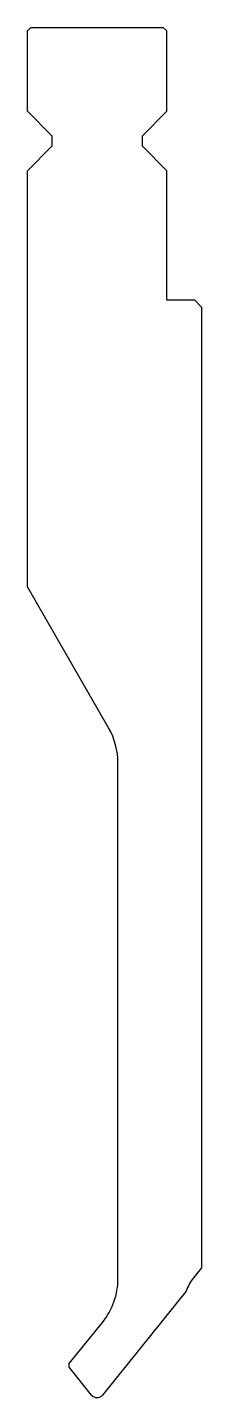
# Model space of a CAD drawing. Header units: metres. Extents: x 97 to 122, y 58 to 254.
import ezdxf

# ---------------------------------------------------------------- set-up
doc = ezdxf.new("R2010")
doc.units = ezdxf.units.M

msp = doc.modelspace()

# ---------------------------------------------------------------- linework, layer by layer
for p, q in [((97.966922, 253.686971), (97.466922, 253.186971)), ((97.466922, 241.686971), (97.466922, 253.186971)), ((97.966922, 253.686971), (116.966922, 253.686971)), ((117.466922, 253.186971), (116.966922, 253.686971)), ((117.466922, 241.686971), (117.466922, 253.186971)), ((97.466922, 241.686971), (100.966922, 238.186971)), ((113.966922, 238.186971), (117.466922, 241.686971)), ((100.966922, 238.186971), (100.966922, 236.686971)), ((113.966922, 236.686971), (113.966922, 238.186971)), ((100.966922, 236.686971), (97.466922, 233.186971)), ((117.466922, 233.186971), (113.966922, 236.686971)), ((97.466922, 173.683123), (97.466922, 233.186971)), ((117.466922, 214.686971), (117.466922, 233.186971)), ((121.466922, 214.686971), (117.466922, 214.686971)), ((122.466922, 213.686971), (121.466922, 214.686971)), ((122.466922, 213.686971), (122.466922, 76.257018)), ((109.127176, 153.486971), (97.466922, 173.683123)), ((110.466922, 74.736971), (110.466922, 148.486971)), ((122.466922, 76.257018), (121.30559, 74.822893)), ((120.260851, 72.897141), (108.244068, 58.05765)), ((103.466922, 62.551505), (108.238381, 68.443767)), ((103.466922, 62.037543), (103.466922, 62.551505)), ((106.689776, 58.05765), (103.466922, 62.037543))]:
    msp.add_line(p, q)
for centre, radius, start, end in [((100.466922, 148.486971), 10, 0, 30), ((100.466922, 74.736971), 10, 321, 0), ((125.968466, 71.046971), 6, 141, 162.03947), ((107.466922, 58.686971), 1, 219, 321)]:
    msp.add_arc(centre, radius, start, end)

doc.saveas('drawing.dxf')
